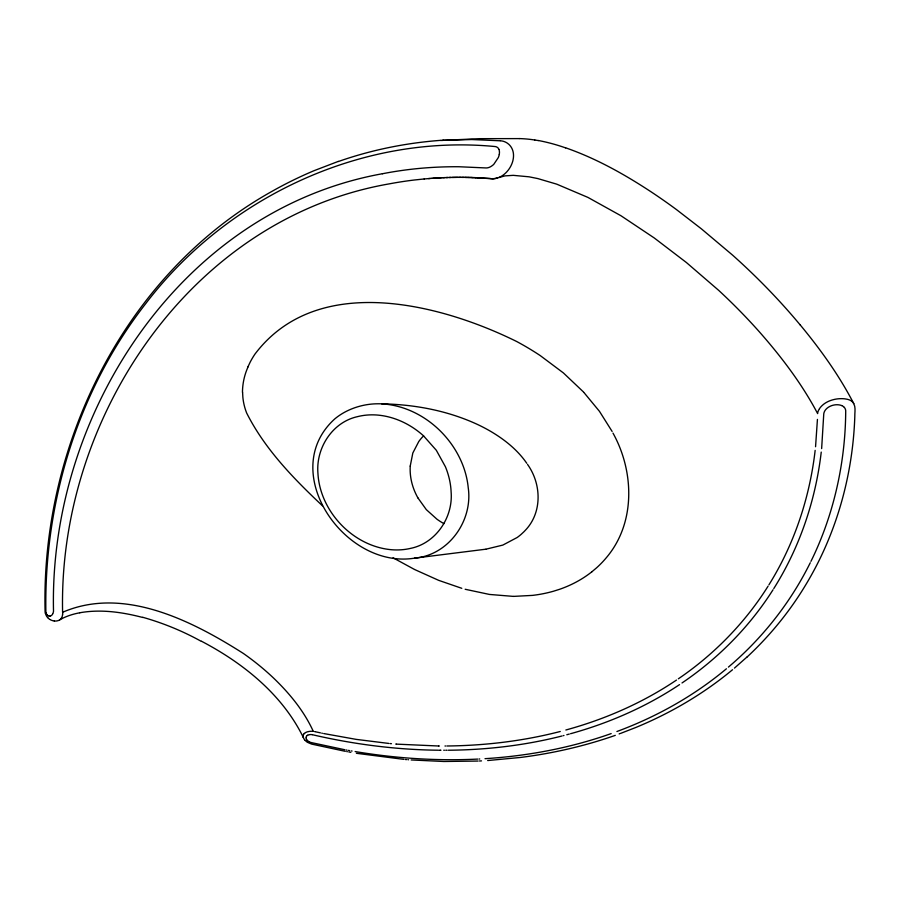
<?xml version="1.0" encoding="UTF-8"?>
<svg xmlns="http://www.w3.org/2000/svg" width="900" height="900" viewBox="0 0 900 900"><rect width="100%" height="100%" fill="white"/><g stroke="black" fill="none" stroke-linecap="round" stroke-linejoin="round"><path stroke-width="1.35" d="M62.595 612C58.23 417.555 191.115 218.149 389.543 183.814A338.119 276.48 12.6 0 1 414.382 180L424.215 178.965M817.582 413.618L817.582 413.494C801.911 383.85 781.515 356.985 759.409 331.886A562.815 428.085 18.2 0 0 718.661 290.34L686.396 262.519L654.244 237.96L621.011 215.775L587.936 197.415L556.74 184.162L537.817 178.583L529.076 176.816L513.259 175.343L504.877 175.894L497.936 177.806M817.436 419.4L815.558 446.738M62.674 614.059L62.629 612.551M410.22 466.099L412.83 452.993L418.759 441.551A59.49 48.656 13.3 0 1 423.574 435.881C410.569 424.114 393.829 416.126 376.211 414.968A55.328 44.921 17.9 0 0 357.469 416.655C332.179 422.246 315.72 448.346 317.947 473.501A100.26 81.18 15.8 0 0 327.195 505.53C339.941 529.346 364.421 547.425 391.669 549.743A54.371 43.391 16.7 0 0 410.456 548.404C435.87 543.296 453.184 517.41 451.125 492.053A99.742 79.853 18.6 0 0 445.41 466.74L436.32 450.281L423.551 435.87M53.516 611.314C48.69 414.394 180.833 210.083 382.444 173.722M821.644 448.594L823.725 414.54A10.147 8.314 -6 0 1 824.569 411.356L824.962 410.647A11.734 9.596 -6 0 1 826.121 409.151L826.74 408.532A12.881 10.541 -6.1 0 1 829.946 406.373L830.812 405.979A13.522 11.059 -6.1 0 1 833.85 405.056L834.84 404.887A12.78 10.451 -6.1 0 1 838.159 404.786L839.16 404.91A9.945 8.134 -6.2 0 1 841.691 405.585M815.153 450.382C809.674 497.824 794.239 544.264 768.915 584.831M821.239 452.093C815.602 500.31 799.717 547.47 773.775 588.577M53.483 611.606L52.954 613.496M817.627 413.156L817.819 412.312A16.189 13.252 -6 0 1 818.854 409.736L819.326 408.915M499.23 154.485L499.343 153.821A13.725 12.78 19.3 0 0 499.455 152.64L499.455 151.931M247.939 366.851L250.301 361.89A116.505 96.097 20 0 1 254.993 354.049C316.991 272.171 439.515 303.379 516.69 341.516A241.751 192.803 16 0 1 540.304 355.635L563.366 372.904L583.616 392.108M810.945 561.364C833.918 514.8 845.516 461.902 845.707 410.681A8.966 7.346 -6.2 0 0 845.134 408.645L845.01 408.431A7.47 6.12 -6.3 0 0 843.851 406.924M810.27 562.736C790.526 602.651 762.401 638.325 728.426 667.091M768.082 586.159C745.268 622.575 714.105 654.491 678.352 678.803M773.021 589.77C749.599 626.726 718.211 658.462 682.009 682.965M303.728 734.153L303.649 734.276A7.346 5.209 16.7 0 0 303.131 735.469M306.585 736.144L306.686 736.02A5.107 3.623 16.7 0 1 307.631 735.244M60.536 619.166L60.716 618.986A14.85 10.508 25.4 0 0 62.606 614.07M747.18 656.842L734.456 668.115M726.424 668.768C693.979 695.914 656.539 716.85 616.905 731.52M732.555 669.712L730.102 671.726A433.485 359.662 17 0 1 635.726 727.515L620.426 733.466M591.964 571.725L596.655 567.754A127.406 103.219 11.7 0 0 606.15 557.921C635.794 523.271 634.342 471.51 612.99 433.103M676.474 680.074C642.758 702.799 605.025 719.314 565.852 730.001M679.556 684.607C646.234 706.815 609.109 723.06 570.555 733.714M305.539 732.589L306.022 732.341A11.306 8.01 16.7 0 1 308.396 731.587M307.822 735.143L308.002 735.064A5.94 4.208 16.7 0 1 309.431 734.659L309.656 734.625M62.595 612.281C123.547 585.889 191.88 620.707 243.338 653.434A209.194 141.75 21.1 0 1 273.713 678.206C289.665 693.551 304.031 711.034 313.267 731.295M619.133 733.939L619.774 733.702M611.179 733.59C570.611 747.956 527.929 755.977 485.021 758.678M338.321 161.393L313.999 170.708A424.609 342.945 10.6 0 0 271.575 191.588C124.121 274.05 40.894 445.421 45.09 611.572A18.023 12.791 25 0 0 45.169 612.259L45.315 613.058M497.531 177.953L495.135 178.526A15.053 13.961 17.8 0 1 491.243 178.706L478.114 177.829M497.385 177.998L497.228 178.042A14.85 13.77 17.8 0 1 493.2 178.672M569.306 734.062L566.798 734.738M563.332 735.649L563.962 735.491M560.261 731.486C523.283 741.049 485.1 745.605 446.929 745.988M562.072 735.975C524.947 745.425 486.63 749.914 448.346 750.229M308.61 731.543L309.274 731.43A16.279 11.52 16.6 0 1 312.21 731.261L313.009 731.284M79.774 612.765C100.755 609.019 122.332 612.135 142.751 617.479M414.619 558.135C448.684 555.266 473.096 520.684 468.214 487.586A114.244 91.53 18.5 0 0 463.556 467.134C451.215 432.945 418.466 405.923 381.69 403.841A65.531 53.325 17.6 0 0 377.899 403.785C362.284 403.808 346.23 409.286 334.744 418.939C276.615 471.634 344.959 569.666 414.619 558.135L485.786 549.202M486 549.18L502.83 545.085L517.163 537.502A67.646 54.731 13.1 0 0 521.303 534.217L523.676 532.012A68.434 55.373 13.1 0 0 525.082 530.561C542.486 512.685 541.53 483.885 527.524 464.4M424.192 178.965L429.761 178.493M428.58 178.583L430.875 178.403M430.774 178.414L431.989 178.324M440.55 140.49L443.284 140.31M431.876 178.335L434.216 178.166M441.81 140.411L479.475 138.668L519.188 138.6M432.979 178.256L435.33 178.099M487.676 760.545L520.301 757.474A452.632 377.483 17.7 0 0 615.285 735.367M443.081 140.321L471.769 139.534L500.051 140.782M435.184 178.11L436.455 178.031M436.298 178.042L437.569 177.964M437.4 177.975L438.694 177.896M438.514 177.919L441.428 177.761M479.081 759.015L479.756 758.981M481.5 760.894L479.441 760.995M439.616 177.851L444.645 177.615M477.72 759.082C436.748 761.085 395.595 758.329 355.14 751.556M478.069 761.051L443.88 761.49L411.142 759.949M442.777 177.705L447.885 177.502M445.95 177.581L451.125 177.424M449.134 177.491L457.627 177.322M452.317 177.412L460.901 177.322M493.144 178.661L492.615 178.661M444.983 745.999L445.635 745.999M447.03 750.229L445.725 750.24M443.745 750.24L444.409 750.24M458.707 177.356L464.175 177.345M439.447 746.01L438.795 745.999M438.469 745.999L396.686 744.143M440.944 750.229L440.213 750.229M513.653 596.385L532.44 595.395A119.633 96.772 11.4 0 0 553.545 591.21L559.597 589.298A118.361 95.704 11.4 0 0 591.952 571.714M440.044 750.229L439.47 750.217M461.914 177.368L465.817 177.368M513.337 596.385L489.454 594.439L465.165 589.264M438.48 750.217C396.146 749.79 353.498 744.255 312.536 734.749M465.131 177.412L468.293 177.412M381.69 403.841C413.978 404.404 446.456 410.4 475.965 423.754A138.431 110.059 15.2 0 1 489.06 430.436C503.584 438.761 517.185 449.381 526.759 463.275M465.941 177.424L471.589 177.491M468.371 177.469L472.41 177.525M471.611 177.559L475.718 177.638M472.421 177.593L478.204 177.75M475.673 177.716L490.14 178.481A4.466 4.129 17.4 0 0 492.39 178.65M500.479 140.816L501.086 140.861A12.825 11.959 17.3 0 1 503.471 141.334L504.259 141.593A12.713 11.846 17.3 0 1 507.262 143.123L508.657 144.191A13.781 12.836 17.3 0 1 511.009 146.903L511.504 147.679A16.133 15.03 17.6 0 1 513.146 151.987L513.326 152.921A21.206 19.732 18.2 0 1 513.293 158.535L512.977 160.279A27.832 25.886 19.2 0 1 511.796 163.958L511.031 165.667A30.544 28.406 19.6 0 1 508.095 170.303L506.936 171.675A26.73 24.851 19 0 1 503.044 175.162L501.716 176.04A20.396 18.934 18.3 0 1 498.881 177.469M407.959 759.701L408.6 759.758M396.36 744.12L395.696 744.064M406.654 759.6L405.293 759.488M403.864 759.364L356.377 753.289M391.444 743.692L390.139 743.569M388.834 743.445L356.22 739.384L323.696 733.545M54.326 620.989L54.63 621.023A8.73 6.176 25.2 0 0 57.364 620.82L57.825 620.707A10.271 7.268 25.2 0 0 59.366 620.044M54.124 620.966L54.045 620.955A7.841 5.546 25.2 0 1 50.164 619.605M534.78 139.984L538.38 140.58M352.069 751.039L351.382 750.915M349.673 750.623L348.311 750.375M350.854 752.332L348.784 751.961M346.252 750.004L346.939 750.127M346.725 751.59L347.411 751.714M344.891 749.756L311.501 742.624A7.909 5.614 16.7 0 1 309.668 742.005M345.341 751.331L312.356 744.255A12.904 9.169 16.7 0 1 311.31 743.974L307.98 742.556M321.739 733.129L322.391 733.275M320.434 732.859L315.877 731.869M315.225 731.734L314.572 731.587M461.79 588.319L438.66 580.342L414.63 569.531M565.616 147.803C596.104 158.389 624.442 174.296 651.319 191.981A520.301 407.183 17.6 0 1 676.451 209.576L701.404 228.859L732.544 255.094A617.569 467.572 18.7 0 1 800.179 324.923M841.928 405.697L842.153 405.799A7.47 6.12 -6.3 0 1 843.435 406.586L843.604 406.71M309.33 741.847L309.15 741.758A6.458 4.579 16.7 0 1 308.475 741.375L308.452 741.352M414.428 569.43L393.053 557.798M201.499 641.25C243.709 663.345 283.433 695.363 304.155 739.204A10.418 7.391 16.7 0 0 304.459 739.609L304.627 739.822M850.804 400.624L851.062 400.781A8.978 7.346 -6.7 0 1 853.425 403.054L853.56 403.29M307.777 742.433L307.474 742.252A10.766 7.639 16.7 0 1 306.945 741.904L306.754 741.78M49.871 619.425L49.691 619.312A8.055 5.704 25.2 0 1 48.521 618.435M322.504 505.834C293.468 478.519 264.724 448.931 246.645 412.988A71.899 59.096 22.3 0 1 242.854 397.147L242.595 392.276M47.88 617.827L48.049 617.996A8.381 5.929 25.2 0 0 48.398 618.322M583.909 392.49L599.467 411.345L612.124 431.449M800.201 324.911C820.462 349.369 839.149 375.345 853.751 403.616M417.859 497.835L426.319 509.636L436.973 519.221A58.973 47.936 13.1 0 0 443.936 523.631M853.864 403.853C855.832 407.79 854.696 412.301 854.809 416.407C852.817 475.515 836.325 534.352 805.635 585.011A453.274 377.021 18 0 1 747.236 656.876M46.474 613.901L46.406 613.755A7.841 5.558 25.2 0 1 46.17 613.102L46.102 612.911M499.016 149.569L499.095 149.782A8.032 7.481 18.5 0 1 499.433 151.672M45.383 613.327L46.305 615.69A9.619 6.806 25.2 0 0 47.61 617.546M242.46 392.254A91.192 75.15 21.3 0 1 248.051 366.907M338.377 161.516A366.907 301.59 12 0 1 440.527 140.355M60.255 619.425A9.506 6.728 25.2 0 1 59.681 619.852L63.18 618.008A80.19 56.295 22.7 0 1 79.785 612.788M417.87 497.835A77.985 63.709 12.4 0 1 410.243 466.099M303.233 737.482A6.458 4.579 16.8 0 1 303.086 735.75M303.907 733.905A8.584 6.086 16.7 0 1 305.426 732.656M382.444 173.745A336.229 276.131 12.9 0 1 458.989 166.748L485.786 167.94A7.178 6.649 18.8 0 0 488.295 167.648L489.094 167.4A12.96 12.037 19.3 0 0 491.569 166.095L492.379 165.521A18.45 17.156 20 0 0 493.819 164.284L498.319 157.567A19.451 18.09 20.1 0 0 499.174 154.811M46.024 612.596A11.88 8.426 25.1 0 1 45.877 611.64C44.032 502.155 77.828 390.668 145.609 303.772C226.237 197.64 361.159 133.706 494.809 146.52A5.197 4.849 18.1 0 1 496.361 146.857L496.699 147.015A4.354 4.061 18.1 0 1 497.711 147.667L497.993 147.926A4.781 4.455 18.2 0 1 498.926 149.366M47.171 614.981A4.297 3.038 25.3 0 1 46.598 614.149M47.869 615.577A2.857 2.025 25.3 0 1 47.34 615.15M49.163 616.084A2.272 1.609 25.3 0 1 48.049 615.69M50.254 616.028A2.981 2.104 25.3 0 1 49.354 616.106M50.445 615.994A5.389 3.814 25.4 0 0 51.716 615.217L52.009 614.947A9.776 6.919 25.5 0 0 52.661 614.048M819.518 408.623A19.575 16.009 -6.1 0 1 822.42 405.293L823.534 404.336A22.151 18.101 -6.1 0 1 826.391 402.424L827.798 401.681A24.604 20.081 -6.1 0 1 832.68 399.848L834.424 399.409A26.64 21.724 -6.1 0 1 839.79 398.689L841.613 398.655A23.524 19.204 -6.1 0 1 845.258 398.914L846.832 399.184A13.039 10.676 -6.5 0 1 850.5 400.433M309.915 734.591A7.065 5.006 16.7 0 1 312.221 734.704M306.101 737.336A5.107 3.623 16.7 0 1 306.484 736.301M307.991 741.038A5.31 3.769 16.7 0 1 307.125 740.239M306.225 738.63A5.31 3.769 16.7 0 1 306.113 737.798M306.945 740.025A5.546 3.926 16.7 0 1 306.326 738.956M538.403 140.513A164.678 145.8 12.6 0 1 565.582 147.881M519.188 138.578A108.191 97.763 12.4 0 1 534.78 140.006M142.785 617.299A187.695 127.485 21.4 0 1 201.352 641.385M306.461 741.555A10.215 7.256 16.7 0 1 304.796 740.025"/></g></svg>
